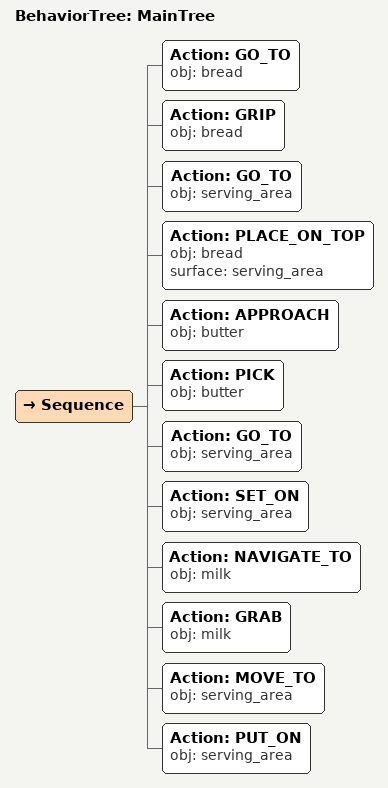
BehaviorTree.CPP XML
<root main_tree_to_execute="MainTree">
  <BehaviorTree ID="MainTree">
    <Sequence>
      <!-- Go to bread -->
      <Action ID="GO_TO" obj="bread" />
      <!-- Grip bread -->
      <Action ID="GRIP" obj="bread" />
      <!-- Go to serving_area -->
      <Action ID="GO_TO" obj="serving_area" />
      <!-- Place bread on serving_area -->
      <Action ID="PLACE_ON_TOP" obj="bread" surface="serving_area" />
      <!-- Approach butter -->
      <Action ID="APPROACH" obj="butter" />
      <!-- Pick butter -->
      <Action ID="PICK" obj="butter" />
      <!-- Go to serving_area -->
      <Action ID="GO_TO" obj="serving_area" />
      <!-- Set on serving_area -->
      <Action ID="SET_ON" obj="serving_area" />
      <!-- Navigate to milk -->
      <Action ID="NAVIGATE_TO" obj="milk" />
      <!-- Grab milk -->
      <Action ID="GRAB" obj="milk" />
      <!-- Move to serving_area -->
      <Action ID="MOVE_TO" obj="serving_area" />
      <!-- Put on serving_area -->
      <Action ID="PUT_ON" obj="serving_area" />
    </Sequence>
  </BehaviorTree>
</root>
